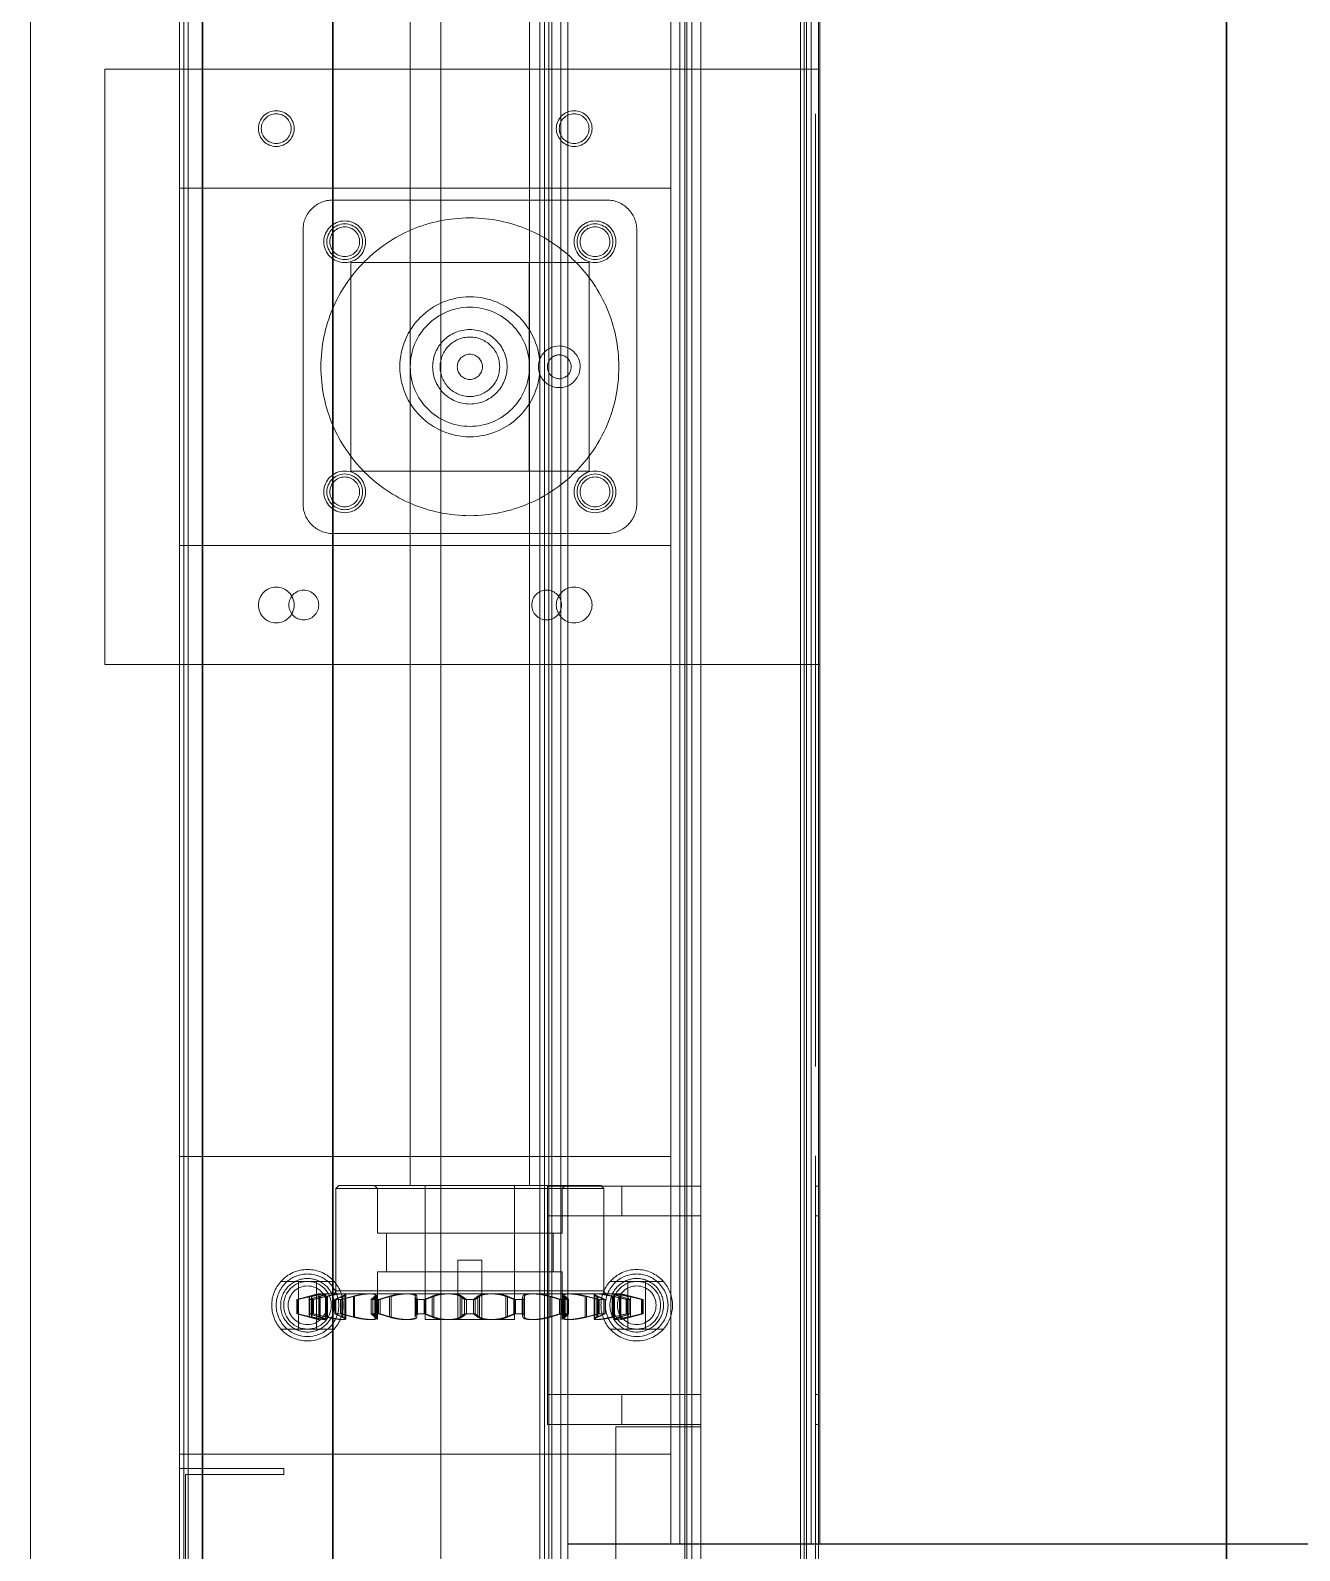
# Model space of a CAD drawing. Extents: x 539033 to 804858, y 468425 to 1263560.
# Drawn here: x 743233 to 743659, y 510506 to 511017 of the extents above; entities that cross this region are included whole.
import ezdxf

# ---------------------------------------------------------------- set-up
doc = ezdxf.new("R2010")
doc.units = 0
doc.header["$LTSCALE"] = 1000
doc.header["$MEASUREMENT"] = 0
doc.linetypes.add('0', pattern=[0, 0])
doc.linetypes.add('ACAD_ISO02W100', pattern=[15, 12, -3])
doc.layers.get('0').update_dxf_attribs({"linetype": 'CONTINUOUS'})
doc.layers.add('摄像头', color=7, linetype='CONTINUOUS')
doc.layers.add('粗实线', color=7, linetype='0', lineweight=30)
doc.layers.add('虚线', color=6, linetype='ACAD_ISO02W100', lineweight=18)

# ---------------------------------------------------------------- blocks, each defined once
blk = doc.blocks.new('A$C54714A9A')
at = {"layer": '摄像头', "color": 0, "lineweight": 25, "ltscale": 100}
blk.add_line((224.65, 2510.62), (224.65, 180.35), dxfattribs=at)
at = {"layer": '虚线', "color": 0, "linetype": 'ACAD_ISO02W100', "lineweight": 15}
for p, q in [((974, 264.5), (116, 264.5)), ((355, 263.5), (146, 263.5)), ((1094, 260.5), (146, 260.5)), ((520, 265), (224.65, 265)), ((1094, 262), (224.65, 262)), ((264.83, 264.5), (264.83, 263.5)), ((274.83, 263.5), (274.83, 264.5)), ((334.83, 263.5), (334.83, 264.5)), ((344.83, 264.5), (344.83, 263.5)), ((705, 263.5), (385, 263.5)), ((520, 265), (720, 265)), ((520, 264.5), (520, 265)), ((520, 263.5), (520, 264.5)), ((520, 233.5), (520, 263.5)), ((1094, 265), (645, 265)), ((720, 264.5), (720, 265)), ((720, 263.5), (720, 264.5)), ((720, 233.5), (720, 263.5)), ((1132, 259.65), (50, 259.65)), ((1094, 259.65), (108, 259.65)), ((944, 258.5), (146, 258.5)), ((1094, 258.5), (146, 258.5)), ((520, 225), (520, 233.5)), ((720, 225), (720, 233.5)), ((1124, 225), (50, 225)), ((264, 225), (264, 196.5)), ((264.83, 198.5), (264.83, 225)), ((274.83, 198.5), (274.83, 225)), ((334.83, 198.5), (334.83, 225)), ((344.83, 198.5), (344.83, 225)), ((520, 175), (520, 225)), ((720, 175), (720, 225)), ((1124, 222), (50, 222)), ((1124, 220.35), (50, 220.35)), ((1124, 219.65), (50, 219.65)), ((1124, 219.65), (50, 219.65)), ((1124, 218), (224.65, 218)), ((254.83, 215), (224.65, 215)), ((254.83, 175), (254.83, 215)), ((254.83, 215), (354.83, 215)), ((354.83, 215), (354.83, 175)), ((520, 215), (354.83, 215)), ((520, 215), (560, 215)), ((680, 215), (560, 215)), ((560, 215), (560, 50)), ((885, 215), (645, 215)), ((680, 215), (720, 215)), ((680, 50), (680, 215)), ((296.83, 212.44), (296.83, 210.3)), ((296.83, 210.3), (296.83, 196.7)), ((312.83, 212.44), (312.83, 210.3)), ((312.83, 196.7), (312.83, 210.3)), ((296.83, 206.5), (312.83, 206.5)), ((301.96, 205.63), (300.87, 201.42)), ((300.87, 201.37), (301.96, 205.56)), ((300.87, 200.61), (301.96, 205.22)), ((301.96, 205.12), (300.87, 200.5)), ((301.96, 205.22), (301.96, 205.63)), ((306.74, 205.63), (301.96, 205.63)), ((301.96, 205.56), (301.96, 205.12)), ((301.96, 205.56), (306.74, 205.56)), ((301.96, 205.22), (306.74, 205.22)), ((306.74, 205.12), (301.96, 205.12)), ((306.74, 205.22), (306.74, 205.63)), ((307.83, 201.42), (306.74, 205.63)), ((306.74, 205.56), (307.83, 201.37)), ((306.74, 205.56), (306.74, 205.12)), ((306.74, 205.22), (307.83, 200.61)), ((307.83, 200.5), (306.74, 205.12)), ((312.83, 200.5), (296.83, 200.5)), ((301.96, 201.43), (300.87, 197.98)), ((307.83, 201.42), (300.87, 201.42)), ((307.83, 201.37), (300.87, 201.37)), ((300.87, 197.77), (301.96, 201.19)), ((307.83, 200.61), (300.87, 200.61)), ((307.83, 200.5), (300.87, 200.5)), ((300.87, 195.54), (301.96, 200.21)), ((301.96, 199.95), (300.87, 195.28)), ((301.96, 200.21), (301.96, 201.43)), ((306.74, 201.43), (301.96, 201.43)), ((301.96, 201.19), (301.96, 199.95)), ((301.96, 201.19), (306.74, 201.19)), ((301.96, 200.21), (306.74, 200.21)), ((306.74, 199.95), (301.96, 199.95)), ((306.74, 200.21), (306.74, 201.43)), ((307.83, 197.98), (306.74, 201.43)), ((306.74, 201.19), (307.83, 197.77)), ((306.74, 201.19), (306.74, 199.95)), ((306.74, 200.21), (307.83, 195.54)), ((307.83, 195.28), (306.74, 199.95)), ((574, 203.5), (666, 203.5)), ((264, 196.5), (116, 196.5)), ((274.83, 198.5), (264.83, 198.5)), ((264.83, 198.5), (264.83, 175)), ((274.83, 175), (274.83, 198.5)), ((296.83, 194.56), (296.83, 196.7)), ((308.68, 198.19), (300.02, 198.19)), ((308.68, 196.01), (300.02, 196.01)), ((308.68, 195.85), (300.02, 195.85)), ((307.83, 197.98), (300.87, 197.98)), ((307.83, 197.77), (300.87, 197.77)), ((307.83, 195.54), (300.87, 195.54)), ((307.83, 195.28), (300.87, 195.28)), ((308.7, 105.08), (308.7, 198.07)), ((312.83, 196.7), (312.83, 194.56)), ((344.83, 198.5), (334.83, 198.5)), ((334.83, 198.5), (334.83, 173.5)), ((344.83, 173.5), (344.83, 198.5)), ((308.45, 189.49), (300.25, 189.49)), ((308.44, 189.17), (300.26, 189.17)), ((301.96, 192.86), (300.87, 190.44)), ((300.87, 190.1), (301.96, 192.47)), ((300.87, 186.59), (301.96, 190.93)), ((301.96, 190.52), (300.87, 186.19)), ((307.83, 190.44), (300.87, 190.44)), ((307.83, 190.1), (300.87, 190.1)), ((301.96, 190.93), (301.96, 192.86)), ((306.74, 192.86), (301.96, 192.86)), ((301.96, 192.47), (301.96, 190.52)), ((301.96, 192.47), (306.74, 192.47)), ((301.96, 190.93), (306.74, 190.93)), ((306.74, 190.52), (301.96, 190.52)), ((306.74, 190.93), (306.74, 192.86)), ((307.83, 190.44), (306.74, 192.86)), ((306.74, 192.47), (306.74, 190.52)), ((306.74, 192.47), (307.83, 190.1)), ((306.74, 190.93), (307.83, 186.59)), ((307.83, 186.19), (306.74, 190.52)), ((309.7, 192.5), (344, 192.5)), ((309.7, 109.77), (309.7, 192.5)), ((344, 192.5), (344, 175)), ((344, 192.5), (345, 191.5)), ((345, 175), (345, 191.5)), ((564, 175), (564, 193.5)), ((676, 193.5), (676, 175)), ((307.83, 186.59), (300.87, 186.59)), ((307.83, 186.19), (300.87, 186.19)), ((655, 187.5), (585, 187.5)), ((585, 175), (585, 187.5)), ((655, 175), (655, 187.5)), ((1040, 180.35), (50, 180.35)), ((1101.5, 180.35), (50, 180.35)), ((308.2, 179.15), (300.49, 179.15)), ((308.19, 178.71), (300.51, 178.71)), ((301.96, 180.61), (300.87, 179.43)), ((300.87, 178.97), (301.96, 180.11)), ((307.83, 179.43), (300.87, 179.43)), ((307.83, 178.97), (300.87, 178.97)), ((301.96, 178.13), (301.96, 180.61)), ((306.74, 180.61), (301.96, 180.61)), ((301.96, 180.11), (301.96, 177.61)), ((301.96, 180.11), (306.74, 180.11)), ((306.74, 178.13), (306.74, 180.61)), ((307.83, 179.43), (306.74, 180.61)), ((306.74, 180.11), (307.83, 178.97)), ((306.74, 180.11), (306.74, 177.61)), ((344, 178.5), (345, 179.5)), ((1099, 178), (50, 178)), ((1099, 175), (50, 175)), ((1099, 174), (50, 174)), ((254.83, 174), (254.83, 175)), ((254.83, 50), (254.83, 174)), ((264.83, 175), (264.83, 174)), ((264.83, 174), (264.83, 173.5)), ((274.83, 174), (274.83, 175)), ((274.83, 173.5), (274.83, 174)), ((300, 178.5), (316, 178.5)), ((300.87, 174.46), (301.96, 178.13)), ((301.18, 175), (300.87, 173.97)), ((307.83, 174.46), (300.87, 174.46)), ((307.83, 173.97), (300.87, 173.97)), ((301.96, 177.61), (301.18, 175)), ((301.96, 178.13), (306.74, 178.13)), ((306.74, 177.61), (301.96, 177.61)), ((306.74, 178.13), (307.83, 174.46)), ((307.52, 175), (306.74, 177.61)), ((307.83, 173.97), (307.52, 175)), ((308.7, 175), (308.7, 174)), ((308.7, 174), (308.7, 96.9)), ((309.7, 175), (309.7, 174)), ((309.7, 174), (309.7, 102.54)), ((316, 173.49), (316, 178.5)), ((316, 175.5), (329, 175.5)), ((329, 173.49), (329, 178.5)), ((329, 178.5), (344, 178.5)), ((344, 175), (344, 174)), ((344, 174), (344, 102.5)), ((345, 174), (345, 175)), ((345, 103.5), (345, 174)), ((354.83, 175), (354.83, 174)), ((354.83, 174), (354.83, 50)), ((520, 174), (520, 175)), ((520, 25), (520, 174)), ((564, 174), (564, 175)), ((564, 101.5), (564, 174)), ((585, 174), (585, 175)), ((585, 107.5), (585, 174)), ((655, 174), (655, 175)), ((655, 107.5), (655, 174)), ((676, 175), (676, 174)), ((676, 174), (676, 101.5)), ((720, 174), (720, 175)), ((720, 25), (720, 174)), ((1099, 172.5), (51.5, 172.5)), ((53, 171), (1099, 171)), ((264.83, 173.5), (274.83, 173.5)), ((274.83, 173.5), (334.83, 173.5)), ((316, 116.5), (316, 173.49)), ((329, 116.5), (329, 173.49)), ((334.83, 173.5), (344.83, 173.5)), ((307.88, 165.82), (300.82, 165.82)), ((307.87, 165.3), (300.83, 165.3)), ((301.96, 165.68), (300.87, 165.83)), ((307.83, 165.83), (300.87, 165.83)), ((300.87, 165.3), (301.96, 165.1)), ((307.83, 165.3), (300.87, 165.3)), ((301.13, 165.32), (307.57, 165.32)), ((301.2, 165.86), (307.5, 165.86)), ((301.96, 162.85), (301.96, 165.68)), ((306.74, 165.68), (301.96, 165.68)), ((301.96, 165.1), (301.96, 162.26)), ((301.96, 165.1), (306.74, 165.1)), ((307.83, 165.83), (306.74, 165.68)), ((306.74, 162.85), (306.74, 165.68)), ((306.74, 165.1), (307.83, 165.3)), ((306.74, 165.1), (306.74, 162.26)), ((345, 167.5), (885, 167.5)), ((585, 167.44), (655, 167.44)), ((300, 132.5), (300, 162.5)), ((300, 162.5), (345, 162.5)), ((300.87, 160.15), (301.96, 162.85)), ((301.96, 162.26), (300.87, 159.6)), ((307.83, 160.15), (300.87, 160.15)), ((307.83, 159.6), (300.87, 159.6)), ((301.96, 162.85), (306.74, 162.85)), ((306.74, 162.26), (301.96, 162.26)), ((306.74, 162.85), (307.83, 160.15)), ((307.83, 159.6), (306.74, 162.26)), ((300, 151.5), (320, 151.5)), ((301.96, 149.28), (300.87, 150.74)), ((307.83, 150.74), (300.87, 150.74)), ((300.87, 150.18), (301.96, 148.67)), ((307.83, 150.18), (300.87, 150.18)), ((301.96, 148.67), (301.96, 149.28)), ((306.74, 149.28), (301.96, 149.28)), ((301.96, 148.67), (301.96, 145.72)), ((301.96, 148.67), (306.74, 148.67)), ((307.83, 150.74), (306.74, 149.28)), ((306.74, 148.67), (307.83, 150.18)), ((306.74, 148.67), (306.74, 149.28)), ((306.74, 148.67), (306.74, 145.72)), ((320, 151.5), (320, 143.5)), ((320, 143.5), (300, 143.5)), ((300.87, 144.82), (301.96, 146.33)), ((301.96, 145.72), (300.87, 144.26)), ((307.83, 144.82), (300.87, 144.82)), ((307.83, 144.26), (300.87, 144.26)), ((301.96, 146.33), (306.74, 146.33)), ((306.74, 145.72), (301.96, 145.72)), ((306.74, 146.33), (307.83, 144.82)), ((307.83, 144.26), (306.74, 145.72)), ((301.96, 132.74), (300.87, 135.4)), ((307.83, 135.4), (300.87, 135.4)), ((300.87, 134.85), (301.96, 132.15)), ((307.83, 134.85), (300.87, 134.85)), ((307.83, 135.4), (306.74, 132.74)), ((306.74, 132.15), (307.83, 134.85)), ((345, 132.5), (300, 132.5)), ((300.82, 129.18), (307.88, 129.18)), ((300.87, 129.17), (300.82, 129.14)), ((300.83, 129.7), (307.87, 129.7)), ((300.87, 129.7), (301.13, 129.75)), ((307.83, 129.7), (300.87, 129.7)), ((307.83, 129.17), (300.87, 129.17)), ((307.57, 129.68), (301.13, 129.68)), ((301.96, 129.32), (301.2, 129.22)), ((307.5, 129.14), (301.2, 129.14)), ((301.48, 129.81), (301.96, 129.9)), ((301.96, 132.15), (301.96, 132.74)), ((306.74, 132.74), (301.96, 132.74)), ((301.96, 132.15), (301.96, 129.32)), ((301.96, 132.15), (306.74, 132.15)), ((301.96, 129.9), (306.74, 129.9)), ((306.74, 129.32), (301.96, 129.32)), ((306.74, 132.15), (306.74, 132.74)), ((306.74, 132.15), (306.74, 129.32)), ((306.74, 129.9), (307.22, 129.81)), ((307.5, 129.22), (306.74, 129.32)), ((307.57, 129.75), (307.83, 129.7)), ((885, 127.5), (345, 127.5)), ((655, 127.5), (585, 127.5)), ((301.96, 117.39), (300.87, 121.03)), ((307.83, 121.03), (300.87, 121.03)), ((300.87, 120.54), (301.96, 116.87)), ((307.83, 120.54), (300.87, 120.54)), ((307.83, 121.03), (306.74, 117.39)), ((306.74, 116.87), (307.83, 120.54)), ((329, 119.5), (316, 119.5)), ((316, 116.5), (300, 116.5)), ((300.49, 115.85), (308.2, 115.85)), ((300.51, 116.29), (308.19, 116.29)), ((300.87, 116.03), (301.96, 114.89)), ((307.83, 116.03), (300.87, 116.03)), ((301.96, 114.39), (300.87, 115.57)), ((307.83, 115.57), (300.87, 115.57)), ((301.96, 116.87), (301.96, 117.39)), ((306.74, 117.39), (301.96, 117.39)), ((301.96, 116.87), (301.96, 114.39)), ((301.96, 116.87), (306.74, 116.87)), ((301.96, 114.89), (306.74, 114.89)), ((306.74, 114.39), (301.96, 114.39)), ((306.74, 116.87), (306.74, 117.39)), ((306.74, 116.87), (306.74, 114.39)), ((306.74, 114.89), (307.83, 116.03)), ((307.83, 115.57), (306.74, 114.39)), ((307.83, 116.03), (308.19, 116.28)), ((344, 116.5), (329, 116.5)), ((345, 115.5), (344, 116.5)), ((301.96, 104.48), (300.87, 108.81)), ((307.83, 108.81), (300.87, 108.81)), ((300.87, 108.41), (301.96, 104.07)), ((307.83, 108.41), (300.87, 108.41)), ((307.83, 108.81), (306.74, 104.48)), ((306.74, 104.07), (307.83, 108.41)), ((655, 107.5), (585, 107.5)), ((300.25, 105.51), (308.45, 105.51)), ((300.26, 105.83), (308.44, 105.83)), ((300.87, 104.9), (301.96, 102.53)), ((300.87, 104.9), (307.83, 104.9)), ((301.96, 102.14), (300.87, 104.56)), ((307.83, 104.56), (300.87, 104.56)), ((301.96, 104.07), (301.96, 104.48)), ((306.74, 104.48), (301.96, 104.48)), ((301.96, 104.07), (301.96, 102.14)), ((301.96, 104.07), (306.74, 104.07)), ((301.96, 102.53), (306.74, 102.53)), ((306.74, 102.14), (301.96, 102.14)), ((306.74, 102.53), (307.83, 104.9)), ((307.83, 104.56), (306.74, 102.14)), ((306.74, 104.07), (306.74, 104.48)), ((306.74, 104.07), (306.74, 102.14)), ((344, 102.5), (309.7, 102.5)), ((345, 103.5), (344, 102.5)), ((296.83, 101.94), (296.83, 99.8)), ((296.83, 99.8), (296.83, 86.2)), ((300.02, 99.15), (308.68, 99.15)), ((300.02, 98.99), (308.68, 98.99)), ((301.96, 95.05), (300.87, 99.72)), ((307.83, 99.72), (300.87, 99.72)), ((300.87, 99.46), (301.96, 94.79)), ((307.83, 99.46), (300.87, 99.46)), ((300.87, 97.23), (301.96, 93.81)), ((307.83, 97.23), (300.87, 97.23)), ((301.96, 93.57), (300.87, 97.02)), ((307.83, 97.02), (300.87, 97.02)), ((307.83, 99.72), (306.74, 95.05)), ((306.74, 94.79), (307.83, 99.46)), ((306.74, 93.81), (307.83, 97.23)), ((307.83, 97.02), (306.74, 93.57)), ((312.83, 101.94), (312.83, 99.8)), ((312.83, 86.2), (312.83, 99.8)), ((296.83, 96), (312.83, 96)), ((300.02, 96.81), (308.68, 96.81)), ((301.96, 89.88), (300.87, 94.5)), ((307.83, 94.5), (300.87, 94.5)), ((300.87, 94.39), (301.96, 89.78)), ((307.83, 94.39), (300.87, 94.39)), ((300.87, 93.63), (301.96, 89.44)), ((307.83, 93.63), (300.87, 93.63)), ((301.96, 89.37), (300.87, 93.58)), ((307.83, 93.58), (300.87, 93.58)), ((301.96, 94.79), (301.96, 95.05)), ((306.74, 95.05), (301.96, 95.05)), ((301.96, 94.79), (301.96, 93.57)), ((301.96, 94.79), (306.74, 94.79)), ((301.96, 93.81), (306.74, 93.81)), ((306.74, 93.57), (301.96, 93.57)), ((306.74, 94.79), (306.74, 95.05)), ((306.74, 94.79), (306.74, 93.57)), ((307.83, 94.5), (306.74, 89.88)), ((306.74, 89.78), (307.83, 94.39)), ((306.74, 89.44), (307.83, 93.63)), ((307.83, 93.58), (306.74, 89.37)), ((312.83, 90), (296.83, 90)), ((306.74, 89.88), (301.96, 89.88)), ((301.96, 89.78), (301.96, 89.37)), ((301.96, 89.78), (306.74, 89.78)), ((301.96, 89.44), (306.74, 89.44)), ((306.74, 89.37), (301.96, 89.37)), ((306.74, 89.78), (306.74, 89.88)), ((306.74, 89.78), (306.74, 89.37)), ((666, 91.5), (574, 91.5)), ((250, 85), (248, 85)), ((248, 52), (248, 85)), ((250, 50), (250, 85)), ((296.83, 84.06), (296.83, 86.2)), ((312.83, 86.2), (312.83, 84.06)), ((51.5, 51.5), (1188.5, 51.5)), ((1187, 53), (53, 53)), ((172, 52), (248, 52)), ((50, 50), (1190, 50)), ((520, 25), (720, 25)), ((1190, 0), (50, 0))]:
    blk.add_line(p, q, dxfattribs=at)
at = {"layer": '虚线', "color": 0, "linetype": 'ACAD_ISO02W100', "lineweight": 15, "flags": 128}
for points in [[(613.94, 174), (613.69, 174.46), (613.46, 175)], [(621.94, 174), (622.49, 174.37), (623.12, 175)], [(626.54, 175), (626.31, 174.46), (626.06, 174)], [(627, 177.5), (626.82, 175.94), (626.54, 175)]]:
    blk.add_lwpolyline(points, dxfattribs=at)
at = {"layer": '虚线', "color": 0, "linetype": 'ACAD_ISO02W100', "lineweight": 15}
for centre, radius in [((304.83, 203.5), 9), ((304.83, 203.5), 9), ((304.83, 203.5), 8), ((304.83, 203.5), 6.5), ((620, 147.5), 50), ((578, 189.5), 7), ((578, 189.5), 6), ((578, 189.5), 5), ((662, 189.5), 7), ((662, 189.5), 6), ((662, 189.5), 5), ((540, 182.5), 6), ((700, 182.5), 6), ((700, 182.5), 5), ((540, 173.25), 5), ((620, 147.5), 23.5), ((620, 147.5), 20), ((620, 147.5), 12.5), ((620, 147.5), 10), ((620, 147.5), 4.23), ((578, 105.5), 7), ((662, 105.5), 7), ((578, 105.5), 6), ((578, 105.5), 5), ((662, 105.5), 6), ((662, 105.5), 5), ((304.83, 93), 9), ((304.83, 93), 9), ((304.83, 93), 8), ((304.83, 93), 6.5), ((540, 91.75), 5), ((540, 82.5), 6), ((700, 82.5), 6), ((700, 82.5), 5)]:
    blk.add_circle(centre, radius, dxfattribs=at)
for centre, radius, start, end in [((304.83, 203.5), 12, 48.1897, 131.8103), ((304.83, 203.5), 12, 131.8103, 228.1897), ((304.83, 203.5), 10.5, 139.6324, 220.3676), ((304.83, 203.5), 10.5, 40.3676, 139.6324), ((304.83, 203.5), 12, 311.8103, 48.1897), ((304.83, 203.5), 10.5, 0, 40.3676), ((304.83, 203.5), 10.5, 319.6324, 0), ((574, 193.5), 10, 90, 180), ((666, 193.5), 10, 0, 90), ((304.83, 203.5), 10.5, 220.3676, 319.6324), ((304.83, 203.5), 12, 228.1897, 311.8103), ((309.7, 193.5), 1, 180, 270), ((620, 177.5), 7, 0, 200.9248), ((620, 177.5), 4, 0, 218.6822), ((620, 177.5), 7, 210, 330), ((620, 177.5), 4, 218.6822, 241.045), ((620, 177.5), 4, 241.045, 298.955), ((620, 177.5), 4, 321.3178, 0), ((304.83, 93), 12, 48.1897, 131.8103), ((304.83, 93), 10.5, 40.3676, 139.6324), ((309.7, 101.5), 1, 90, 180), ((304.83, 93), 12, 131.8103, 228.1897), ((304.83, 93), 10.5, 139.6324, 220.3676), ((304.83, 93), 12, 311.8103, 48.1897), ((304.83, 93), 10.5, 0, 40.3676), ((574, 101.5), 10, 180, 270), ((666, 101.5), 10, 270, 0), ((304.83, 93), 10.5, 319.6324, 0), ((304.83, 93), 10.5, 220.3676, 319.6324), ((304.83, 93), 12, 228.1897, 311.8103)]:
    blk.add_arc(centre, radius, start, end, dxfattribs=at)
for points, knots in [([(300.87, 201.42), (300.74, 200.9), (300.47, 199.87), (300.17, 198.76), (300.02, 198.17), (300.02, 198.17), (300.17, 198.72), (300.46, 199.77), (300.73, 200.82), (300.87, 201.37)], [0, 0, 0, 0, 0.14525, 0.2906328, 0.4325468, 0.5700588, 0.7057524, 0.843061, 1, 1, 1, 1]), ([(300.87, 197.98), (300.74, 197.56), (300.47, 196.71), (300.17, 196.05), (300.02, 195.95), (300.02, 196.44), (300.17, 197.41), (300.46, 198.83), (300.73, 199.99), (300.87, 200.61)], [0, 0, 0, 0, 0.14525, 0.290633, 0.432548, 0.570058, 0.705752, 0.843062, 1, 1, 1, 1]), ([(300.87, 200.5), (300.74, 199.93), (300.47, 198.78), (300.17, 197.32), (300.02, 196.29), (300.02, 195.8), (300.17, 195.87), (300.46, 196.48), (300.73, 197.32), (300.87, 197.77)], [0, 0, 0, 0, 0.14525, 0.290631, 0.432547, 0.570058, 0.705752, 0.843062, 1, 1, 1, 1]), ([(307.83, 201.37), (307.96, 200.86), (308.23, 199.83), (308.53, 198.73), (308.68, 198.16), (308.68, 198.18), (308.53, 198.74), (308.24, 199.82), (307.97, 200.86), (307.83, 201.42)], [0, 0, 0, 0, 0.14525, 0.290632, 0.432546, 0.570058, 0.705752, 0.843061, 1, 1, 1, 1]), ([(307.83, 200.61), (307.96, 200.04), (308.23, 198.89), (308.53, 197.44), (308.68, 196.43), (308.68, 195.95), (308.53, 196.05), (308.24, 196.67), (307.97, 197.52), (307.83, 197.98)], [0, 0, 0, 0, 0.1452493, 0.2906308, 0.4325462, 0.5700581, 0.7057533, 0.8430617, 1, 1, 1, 1]), ([(307.83, 197.77), (307.96, 197.36), (308.23, 196.52), (308.53, 195.87), (308.68, 195.79), (308.68, 196.3), (308.53, 197.29), (308.24, 198.72), (307.97, 199.88), (307.83, 200.5)], [0, 0, 0, 0, 0.145249, 0.29063, 0.432546, 0.570057, 0.705753, 0.843062, 1, 1, 1, 1]), ([(300.87, 190.44), (300.74, 190.15), (300.47, 189.57), (300.17, 189.4), (300.02, 189.8), (300.02, 190.74), (300.17, 192.07), (300.46, 193.73), (300.73, 194.91), (300.87, 195.54)], [0, 0, 0, 0, 0.145249, 0.29063, 0.432545, 0.570058, 0.705752, 0.843061, 1, 1, 1, 1]), ([(300.87, 195.28), (300.74, 194.7), (300.47, 193.54), (300.17, 191.84), (300.04, 190.68), (300.01, 189.81), (300.08, 189.24), (300.29, 189.1), (300.58, 189.44), (300.79, 189.92), (300.87, 190.1)], [0, 0, 0, 0, 0.145156, 0.290444, 0.432268, 0.499922, 0.636805, 0.773608, 0.912652, 1, 1, 1, 1]), ([(307.83, 195.54), (307.96, 194.96), (308.23, 193.8), (308.53, 192.11), (308.68, 190.73), (308.68, 189.8), (308.53, 189.42), (308.24, 189.55), (307.97, 190.13), (307.83, 190.44)], [0, 0, 0, 0, 0.14525, 0.290632, 0.432547, 0.57006, 0.705752, 0.843062, 1, 1, 1, 1]), ([(307.83, 190.1), (307.96, 189.81), (308.23, 189.24), (308.53, 189.09), (308.66, 189.44), (308.69, 190.12), (308.62, 191.08), (308.41, 192.57), (308.12, 194.04), (307.91, 194.94), (307.83, 195.28)], [0, 0, 0, 0, 0.145156, 0.290444, 0.432268, 0.499923, 0.636805, 0.773609, 0.912652, 1, 1, 1, 1]), ([(300.87, 179.43), (300.74, 179.29), (300.47, 179.02), (300.17, 179.36), (300.02, 180.23), (300.02, 181.54), (300.17, 183.11), (300.46, 184.89), (300.73, 185.99), (300.87, 186.59)], [0, 0, 0, 0, 0.14525, 0.290633, 0.432548, 0.570059, 0.705752, 0.843062, 1, 1, 1, 1]), ([(300.87, 186.19), (300.74, 185.65), (300.47, 184.57), (300.17, 182.77), (300.02, 181.14), (300.02, 179.82), (300.17, 178.97), (300.46, 178.58), (300.73, 178.84), (300.87, 178.97)], [0, 0, 0, 0, 0.14525, 0.290632, 0.432547, 0.570058, 0.705753, 0.843062, 1, 1, 1, 1]), ([(307.83, 186.59), (307.96, 186.04), (308.23, 184.95), (308.53, 183.16), (308.68, 181.53), (308.68, 180.23), (308.53, 179.39), (308.24, 179.02), (307.97, 179.29), (307.83, 179.43)], [0, 0, 0, 0, 0.145249, 0.290631, 0.432547, 0.570059, 0.705752, 0.843061, 1, 1, 1, 1]), ([(307.83, 178.97), (307.96, 178.84), (308.23, 178.58), (308.53, 178.94), (308.68, 179.83), (308.68, 181.15), (308.53, 182.72), (308.24, 184.5), (307.97, 185.61), (307.83, 186.19)], [0, 0, 0, 0, 0.145249, 0.290632, 0.432547, 0.570058, 0.705753, 0.843061, 1, 1, 1, 1]), ([(300.87, 165.83), (300.74, 165.86), (300.47, 165.92), (300.17, 166.74), (300.02, 168), (300.02, 169.58), (300.17, 171.27), (300.46, 173.01), (300.73, 173.96), (300.87, 174.46)], [0, 0, 0, 0, 0.145249, 0.290631, 0.432546, 0.570058, 0.705752, 0.843061, 1, 1, 1, 1]), ([(300.87, 173.97), (300.74, 173.51), (300.47, 172.59), (300.17, 170.85), (300.02, 169.1), (300.02, 167.52), (300.17, 166.29), (300.46, 165.42), (300.73, 165.34), (300.87, 165.3)], [0, 0, 0, 0, 0.14525, 0.290632, 0.432547, 0.570058, 0.705753, 0.843062, 1, 1, 1, 1]), ([(307.83, 174.46), (307.96, 174), (308.23, 173.07), (308.53, 171.32), (308.68, 169.57), (308.68, 168), (308.53, 166.78), (308.24, 165.93), (307.97, 165.87), (307.83, 165.83)], [0, 0, 0, 0, 0.145249, 0.290631, 0.432546, 0.570058, 0.705753, 0.843061, 1, 1, 1, 1]), ([(307.83, 165.3), (307.96, 165.33), (308.23, 165.4), (308.53, 166.25), (308.68, 167.52), (308.68, 169.1), (308.53, 170.79), (308.24, 172.53), (307.97, 173.47), (307.83, 173.97)], [0, 0, 0, 0, 0.1452495, 0.2906318, 0.4325467, 0.5700582, 0.7057524, 0.8430616, 1, 1, 1, 1]), ([(300.87, 159.6), (300.74, 159.26), (300.47, 158.59), (300.17, 157.03), (300.02, 155.31), (300.02, 153.59), (300.17, 152.08), (300.46, 150.81), (300.73, 150.4), (300.87, 150.18)], [0, 0, 0, 0, 0.14525, 0.290632, 0.432547, 0.570058, 0.705753, 0.843062, 1, 1, 1, 1]), ([(300.04, 155.29), (300.04, 155.47), (300.04, 156.2), (300.18, 157.5), (300.45, 159.07), (300.73, 159.77), (300.87, 160.15)], [0, 0, 0, 0, 0.094206, 0.380084, 0.669364, 1, 1, 1, 1]), ([(307.83, 160.15), (307.96, 159.81), (308.23, 159.12), (308.53, 157.55), (308.68, 155.83), (308.68, 154.11), (308.53, 152.61), (308.24, 151.35), (307.97, 150.96), (307.83, 150.74)], [0, 0, 0, 0, 0.14525, 0.290631, 0.432546, 0.570058, 0.705752, 0.84306, 1, 1, 1, 1]), ([(307.83, 150.18), (307.96, 150.38), (308.23, 150.78), (308.53, 152.03), (308.68, 153.59), (308.68, 155.31), (308.53, 156.97), (308.24, 158.54), (307.97, 159.23), (307.83, 159.6)], [0, 0, 0, 0, 0.14525, 0.290631, 0.432547, 0.570058, 0.705752, 0.843061, 1, 1, 1, 1]), ([(300.87, 150.74), (300.74, 150.94), (300.47, 151.32), (300.17, 152.55), (300.08, 153.63), (300.04, 154.16)], [0, 0, 0, 0, 0.336502, 0.673312, 1, 1, 1, 1]), ([(300.87, 144.26), (300.74, 144.06), (300.47, 143.68), (300.17, 142.44), (300.02, 140.88), (300.02, 139.17), (300.17, 137.5), (300.46, 135.93), (300.73, 135.23), (300.87, 134.85)], [0, 0, 0, 0, 0.14525, 0.290632, 0.432547, 0.570058, 0.705752, 0.843062, 1, 1, 1, 1]), ([(300.04, 140.84), (300.04, 141.03), (300.04, 141.76), (300.18, 142.92), (300.45, 144.19), (300.73, 144.6), (300.87, 144.82)], [0, 0, 0, 0, 0.094477, 0.38027, 0.669461, 1, 1, 1, 1]), ([(307.83, 144.82), (307.96, 144.62), (308.23, 144.22), (308.53, 142.97), (308.68, 141.41), (308.68, 139.69), (308.53, 138.02), (308.24, 136.46), (307.97, 135.77), (307.83, 135.4)], [0, 0, 0, 0, 0.14525, 0.290632, 0.432547, 0.570058, 0.705752, 0.843061, 1, 1, 1, 1]), ([(307.83, 134.85), (307.96, 135.19), (308.23, 135.88), (308.53, 137.45), (308.68, 139.17), (308.68, 140.89), (308.53, 142.39), (308.24, 143.65), (307.97, 144.04), (307.83, 144.26)], [0, 0, 0, 0, 0.14525, 0.290631, 0.432546, 0.570058, 0.705752, 0.843062, 1, 1, 1, 1]), ([(300.87, 135.4), (300.74, 135.74), (300.47, 136.42), (300.17, 137.97), (300.08, 139.13), (300.04, 139.71)], [0, 0, 0, 0, 0.336505, 0.673314, 1, 1, 1, 1]), ([(300.51, 128.97), (300.5, 128.97), (300.37, 128.9), (300.18, 128.23), (300.02, 127), (300.02, 125.42), (300.17, 123.73), (300.46, 121.99), (300.73, 121.04), (300.87, 120.54)], [0, 0, 0, 0, 0.009729, 0.178163, 0.342578, 0.501892, 0.6591, 0.818179, 1, 1, 1, 1]), ([(300.04, 126.93), (300.04, 127.1), (300.04, 127.79), (300.18, 128.7), (300.45, 129.58), (300.73, 129.66), (300.87, 129.7)], [0, 0, 0, 0, 0.0947703, 0.3804705, 0.6695712, 1, 1, 1, 1]), ([(307.87, 129.68), (307.99, 129.64), (308.24, 129.57), (308.53, 128.75), (308.68, 127.48), (308.68, 125.9), (308.53, 124.21), (308.24, 122.47), (307.97, 121.53), (307.83, 121.03)], [0, 0, 0, 0, 0.131096, 0.278886, 0.42315, 0.56294, 0.70088, 0.840463, 1, 1, 1, 1]), ([(307.83, 120.54), (307.96, 121), (308.23, 121.93), (308.53, 123.68), (308.68, 125.43), (308.68, 127), (308.53, 128.22), (308.24, 129.07), (307.97, 129.13), (307.83, 129.17)], [0, 0, 0, 0, 0.14525, 0.290632, 0.432547, 0.570059, 0.705752, 0.843062, 1, 1, 1, 1]), ([(300.87, 121.03), (300.74, 121.49), (300.47, 122.41), (300.17, 124.16), (300.08, 125.32), (300.04, 125.89)], [0, 0, 0, 0, 0.336504, 0.673317, 1, 1, 1, 1]), ([(300.87, 115.57), (300.74, 115.71), (300.47, 115.98), (300.17, 115.64), (300.02, 114.77), (300.02, 113.46), (300.17, 111.89), (300.46, 110.11), (300.73, 109.01), (300.87, 108.41)], [0, 0, 0, 0, 0.145249, 0.290631, 0.432546, 0.570058, 0.705753, 0.843062, 1, 1, 1, 1]), ([(300.04, 114.69), (300.04, 114.83), (300.04, 115.41), (300.18, 116.01), (300.45, 116.42), (300.73, 116.16), (300.87, 116.03)], [0, 0, 0, 0, 0.095154, 0.380733, 0.669713, 1, 1, 1, 1]), ([(300.87, 108.81), (300.74, 109.35), (300.47, 110.43), (300.17, 112.24), (300.08, 113.3), (300.04, 113.82)], [0, 0, 0, 0, 0.3365068, 0.6733188, 1, 1, 1, 1]), ([(307.83, 108.41), (307.96, 108.96), (308.23, 110.05), (308.53, 111.84), (308.68, 113.47), (308.68, 114.77), (308.53, 115.61), (308.24, 115.98), (307.97, 115.71), (307.83, 115.57)], [0, 0, 0, 0, 0.14525, 0.290632, 0.432547, 0.570059, 0.705752, 0.843062, 1, 1, 1, 1]), ([(300.87, 99.72), (300.74, 100.3), (300.47, 101.46), (300.17, 103.16), (300.04, 104.32), (300.01, 105.19), (300.08, 105.76), (300.29, 105.9), (300.58, 105.56), (300.79, 105.08), (300.87, 104.9)], [0, 0, 0, 0, 0.145156, 0.290444, 0.432268, 0.499924, 0.636807, 0.773609, 0.912652, 1, 1, 1, 1]), ([(300.87, 104.56), (300.74, 104.85), (300.47, 105.43), (300.17, 105.6), (300.02, 105.2), (300.02, 104.26), (300.17, 102.93), (300.46, 101.27), (300.73, 100.09), (300.87, 99.46)], [0, 0, 0, 0, 0.14525, 0.290632, 0.432547, 0.570059, 0.705752, 0.843062, 1, 1, 1, 1]), ([(307.83, 104.9), (307.97, 105.2), (308.21, 105.74), (308.37, 105.76), (308.44, 105.77)], [0, 0, 0, 0, 0.560745, 1, 1, 1, 1]), ([(307.83, 99.46), (307.96, 100.04), (308.23, 101.2), (308.53, 102.89), (308.68, 104.27), (308.68, 105.2), (308.53, 105.58), (308.24, 105.45), (307.97, 104.87), (307.83, 104.56)], [0, 0, 0, 0, 0.14525, 0.290632, 0.432546, 0.570058, 0.705752, 0.843061, 1, 1, 1, 1]), ([(300.87, 97.02), (300.74, 97.44), (300.47, 98.29), (300.17, 98.95), (300.02, 99.05), (300.02, 98.56), (300.17, 97.59), (300.46, 96.17), (300.73, 95.01), (300.87, 94.39)], [0, 0, 0, 0, 0.14525, 0.290631, 0.432546, 0.570058, 0.705752, 0.843061, 1, 1, 1, 1]), ([(300.04, 98.95), (300.04, 99.01), (300.03, 99.25), (300.18, 99.11), (300.45, 98.52), (300.73, 97.68), (300.87, 97.23)], [0, 0, 0, 0, 0.097476, 0.382321, 0.670559, 1, 1, 1, 1]), ([(300.87, 94.5), (300.74, 95.07), (300.47, 96.21), (300.17, 97.7), (300.08, 98.32), (300.04, 98.63)], [0, 0, 0, 0, 0.336516, 0.67334, 1, 1, 1, 1]), ([(307.83, 97.23), (307.96, 97.64), (308.23, 98.47), (308.5, 99.1), (308.57, 99.08), (308.6, 99.08)], [0, 0, 0, 0, 0.383538, 0.767431, 1, 1, 1, 1]), ([(307.83, 94.39), (307.96, 94.96), (308.23, 96.11), (308.53, 97.56), (308.68, 98.57), (308.68, 99.05), (308.53, 98.95), (308.24, 98.33), (307.97, 97.48), (307.83, 97.02)], [0, 0, 0, 0, 0.145249, 0.290632, 0.432548, 0.570058, 0.705753, 0.843061, 1, 1, 1, 1]), ([(300.87, 93.58), (300.74, 94.1), (300.47, 95.14), (300.18, 96.22), (300.03, 96.79), (300.04, 96.75), (300.04, 96.74)], [0, 0, 0, 0, 0.2892475, 0.5787569, 0.8613665, 1, 1, 1, 1]), ([(300.04, 96.74), (300.08, 96.6), (300.16, 96.31), (300.46, 95.22), (300.73, 94.18), (300.87, 93.63)], [0, 0, 0, 0, 0.315614, 0.63498, 1, 1, 1, 1]), ([(308.66, 96.74), (308.66, 96.75), (308.67, 96.78), (308.53, 96.24), (308.24, 95.19), (307.97, 94.14), (307.83, 93.58)], [0, 0, 0, 0, 0.1438611, 0.4140645, 0.6874909, 1, 1, 1, 1]), ([(307.83, 93.63), (307.96, 94.14), (308.23, 95.17), (308.53, 96.29), (308.62, 96.59), (308.66, 96.74)], [0, 0, 0, 0, 0.3358, 0.671909, 1, 1, 1, 1])]:
    blk.add_open_spline(points, degree=3, knots=knots, dxfattribs=at)
blk = doc.blocks.new('A$C54FB0A97')
at = {"layer": '粗实线'}
for p, q in [((1550.02, 428.75), (2729.1, 428.75)), ((2729.1, 128.75), (1550.02, 128.75))]:
    blk.add_line(p, q, dxfattribs=at)
blk.add_lwpolyline([(85, 1365), (3035, 1365), (3035, 85), (85, 85)], close=True, dxfattribs=at)
at = {"layer": '虚线'}
blk.add_lwpolyline([(2754.31, 165), (1524.8, 165)], dxfattribs=at)
blk = doc.blocks.new('A$C0E4615E3')
at = {"color": 0, "ltscale": 100}
blk.add_blockref('A$C54FB0A97', (360, 0), dxfattribs=at)

msp = doc.modelspace()

# ---------------------------------------------------------------- block references
at = {"xscale": -1, "rotation": 270}
for name, p in [('A$C0E4615E3', (743206.2, 508350.46)), ('A$C54714A9A', (743233.45, 510284.02))]:
    msp.add_blockref(name, p, dxfattribs=at)

doc.saveas('drawing.dxf')
